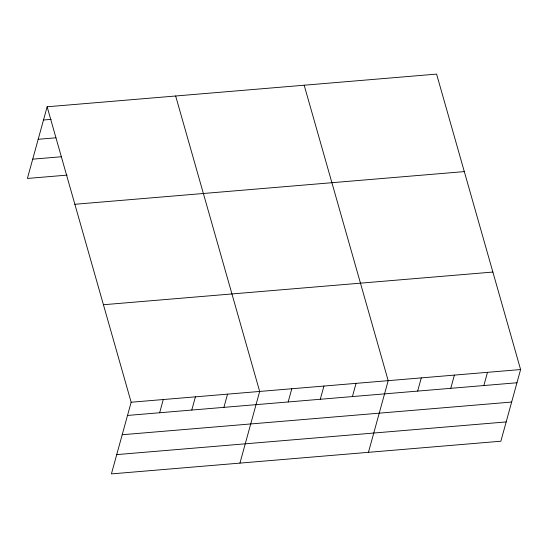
<?xml version="1.0" encoding="UTF-8"?>
<svg xmlns="http://www.w3.org/2000/svg" width="548" height="548" viewBox="0 0 548 548"><rect width="100%" height="100%" fill="white"/><g stroke="black" fill="none" stroke-linecap="round" stroke-linejoin="round"><path stroke-width="0.82" d="M47.142 106.785L131.157 402.232L111.415 473.897L500.858 441.215L520.6 369.551L436.585 74.103L47.142 106.785L27.4 178.449L67.137 175.113M159.646 412.754L163.283 399.54M191.773 410.055L195.417 396.841M223.906 407.363L227.543 394.142M239.935 463.115L259.67 391.45L175.655 95.996M288.159 401.965L291.803 388.751M320.292 399.273L323.93 386.059M352.419 396.574L356.063 383.36M368.448 452.326L388.19 380.661L304.174 85.214M417.651 391.101L421.289 377.887M450.757 388.32L454.395 375.106M483.857 385.545L487.494 372.332M43.498 119.998L51.108 119.361M38.189 139.288L55.944 137.795M32.716 159.16L61.458 156.749M74.864 204.281L464.307 171.599M103.428 304.736L492.871 272.055M131.157 402.232L520.6 369.551M127.52 415.446L516.963 382.764M122.204 434.735L511.647 402.054M116.731 454.607L506.174 421.926"/></g></svg>
